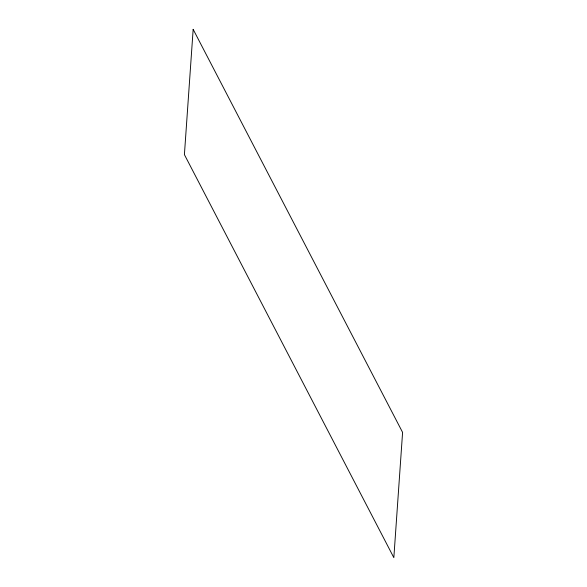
<?xml version="1.0" encoding="UTF-8"?>
<svg xmlns="http://www.w3.org/2000/svg" width="587" height="587" viewBox="0 0 587 587"><rect width="100%" height="100%" fill="white"/><g stroke="black" fill="none" stroke-linecap="round" stroke-linejoin="round"><path stroke-width="0.88" d="M193.16 29.35L184.406 154.616L393.84 557.65L402.594 432.384L193.16 29.35"/></g></svg>
